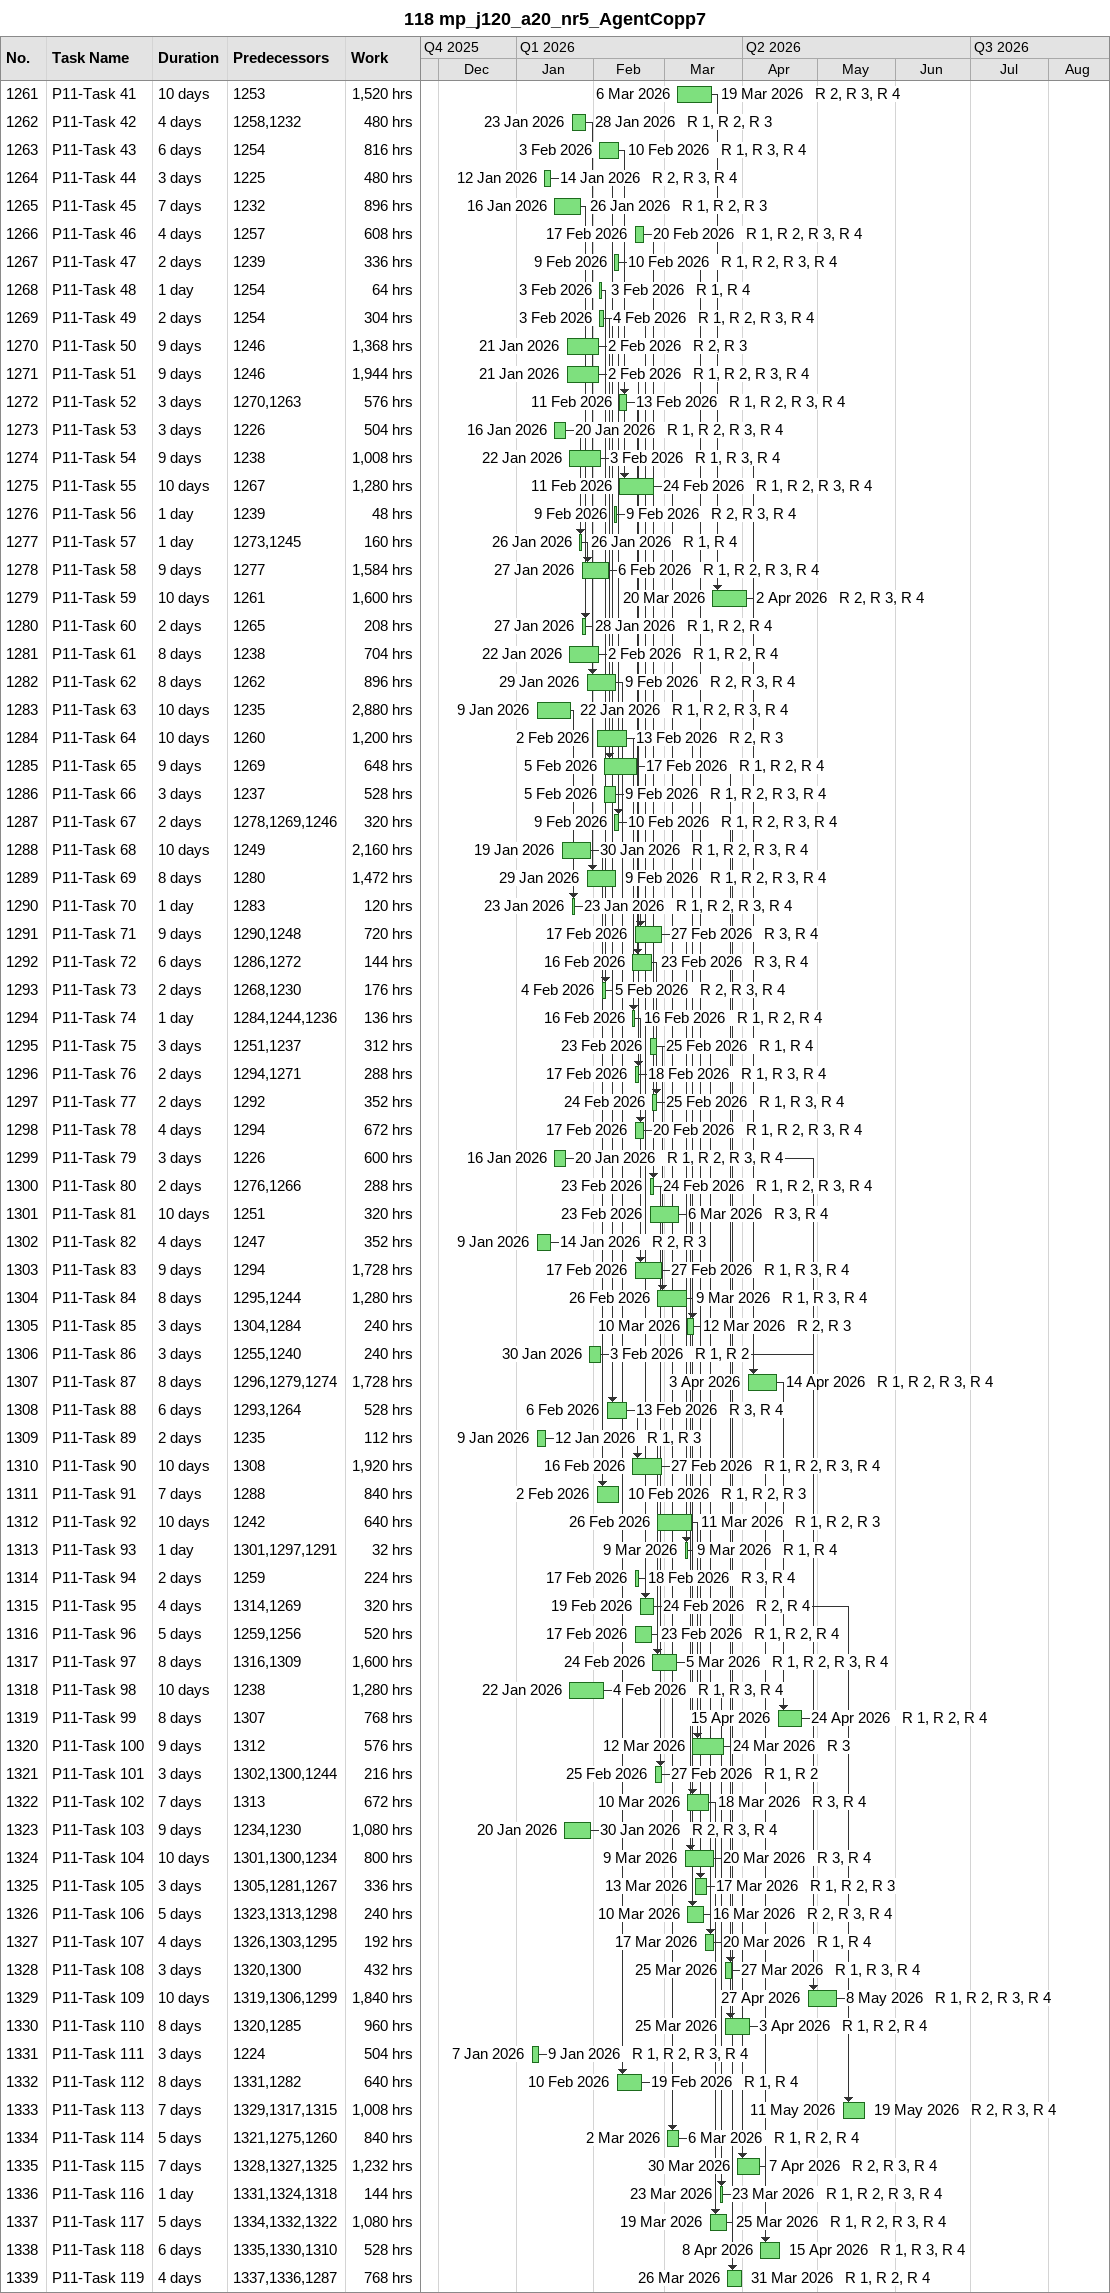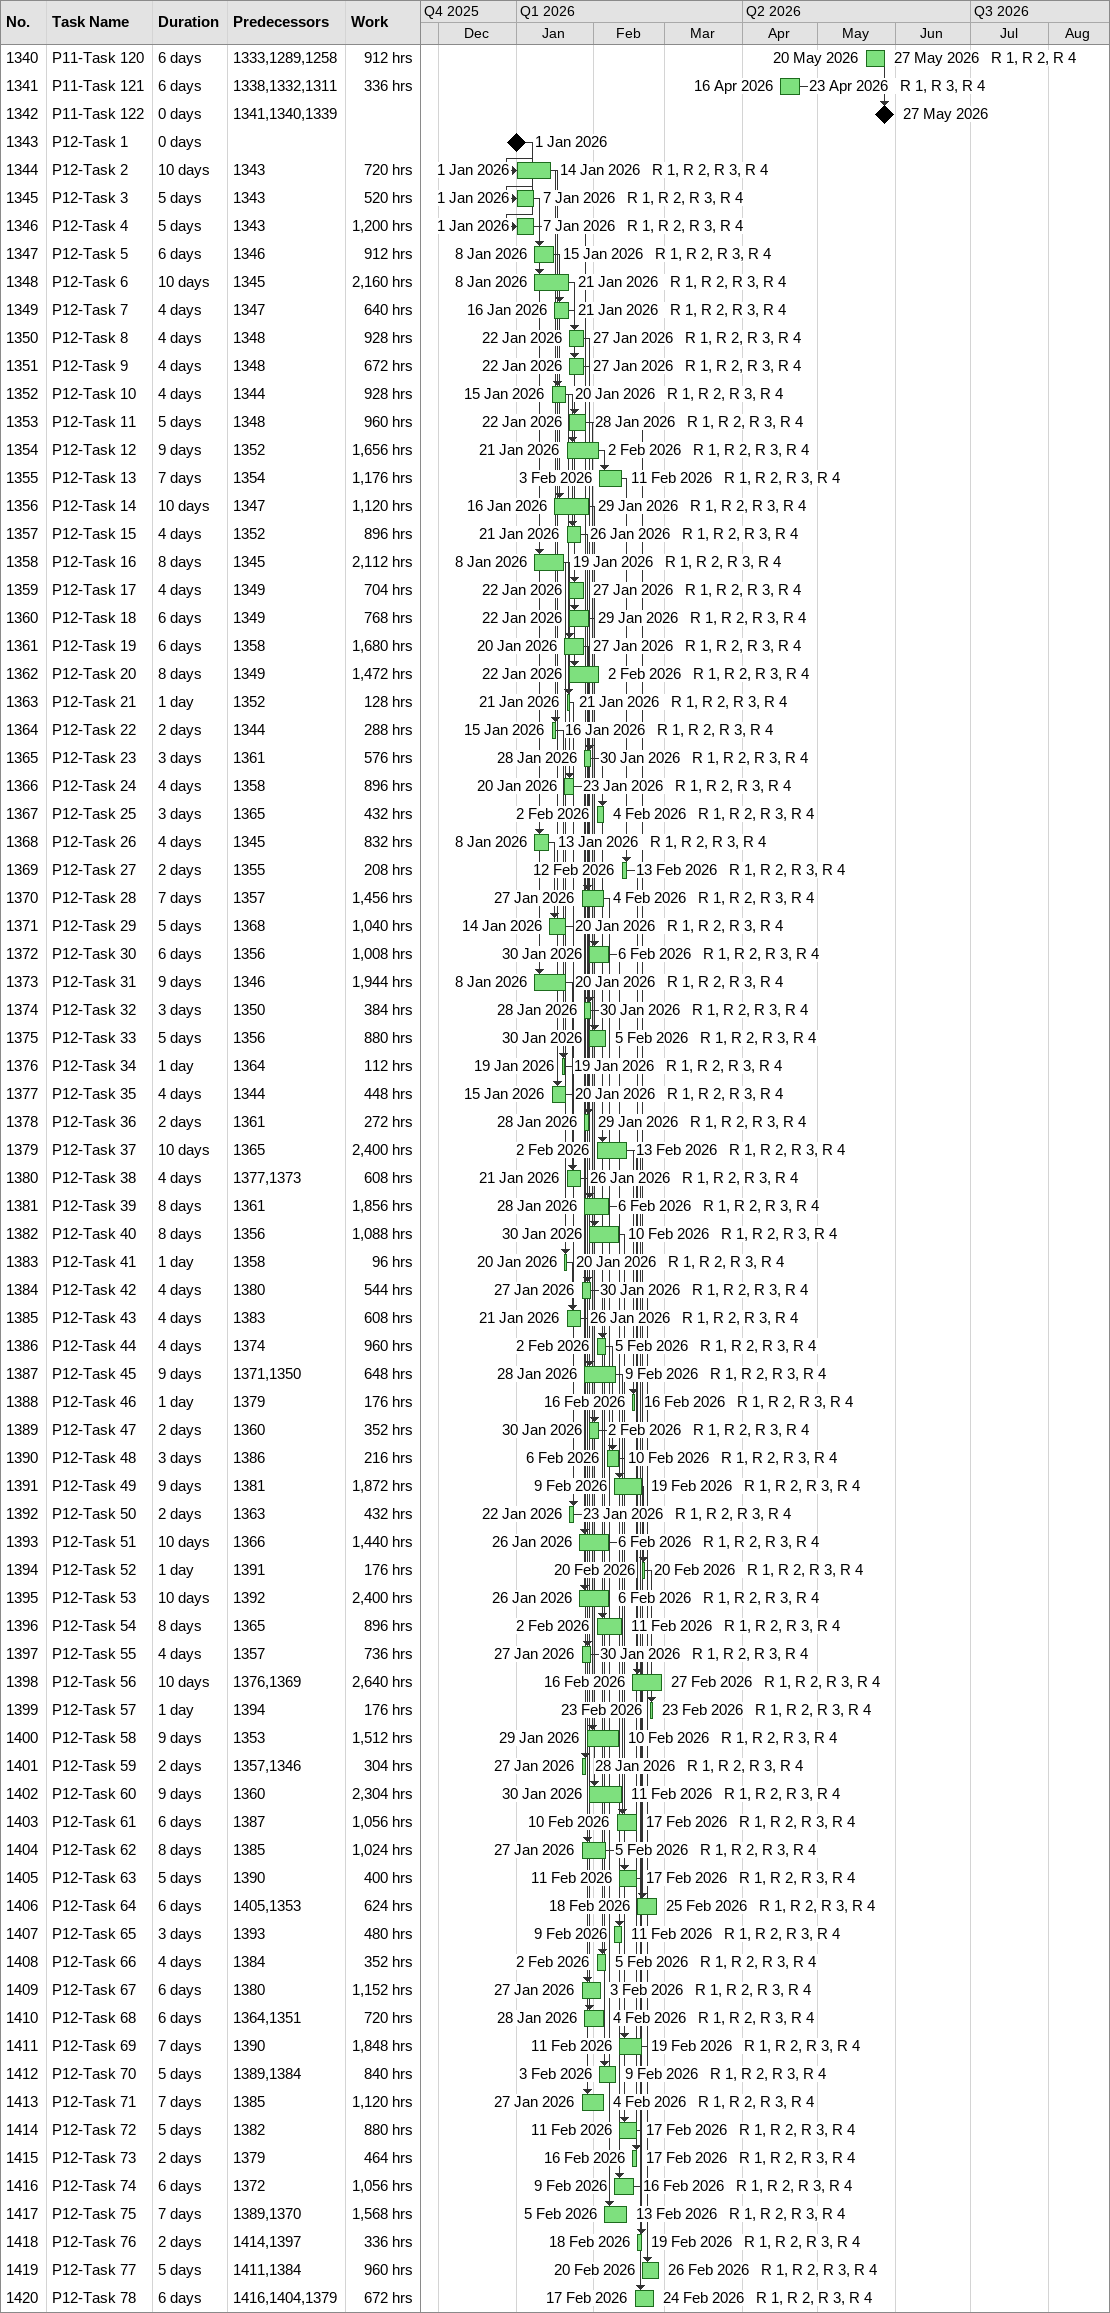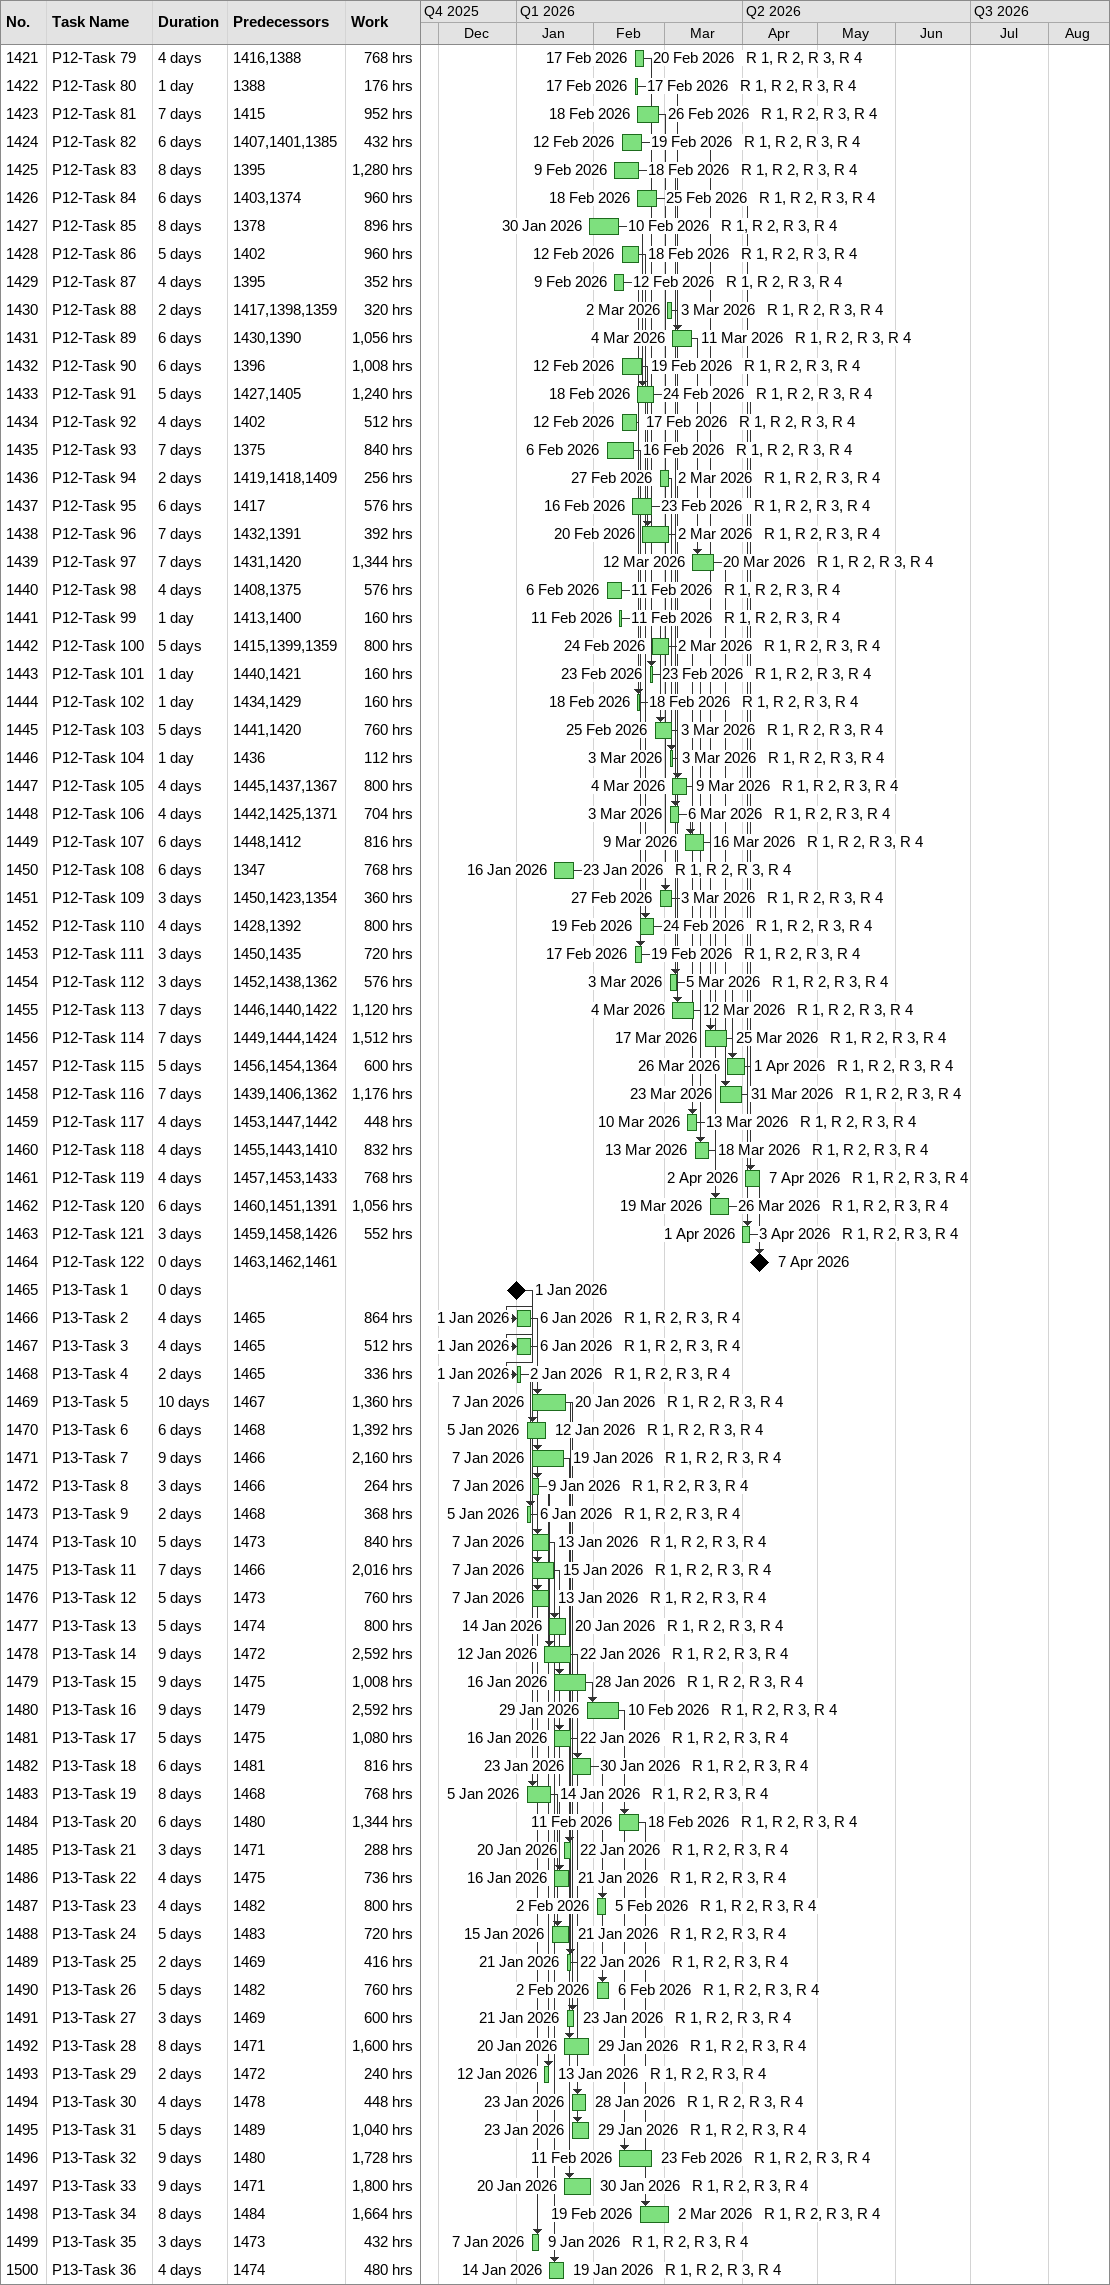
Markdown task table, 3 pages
118 mp_j120_a20_nr5_AgentCopp7

| ID | Task | Duration | Start | Finish | Predecessors | Resources | Work (h) |
|---|---|---|---|---|---|---|---|
| 1261 | P11-Task 41 | 10d | 2026-03-06 | 2026-03-19 | 1253 | R 2, R 3, R 4 | 1520 |
| 1262 | P11-Task 42 | 4d | 2026-01-23 | 2026-01-28 | 1258, 1232 | R 1, R 2, R 3 | 480 |
| 1263 | P11-Task 43 | 6d | 2026-02-03 | 2026-02-10 | 1254 | R 1, R 3, R 4 | 816 |
| 1264 | P11-Task 44 | 3d | 2026-01-12 | 2026-01-14 | 1225 | R 2, R 3, R 4 | 480 |
| 1265 | P11-Task 45 | 7d | 2026-01-16 | 2026-01-26 | 1232 | R 1, R 2, R 3 | 896 |
| 1266 | P11-Task 46 | 4d | 2026-02-17 | 2026-02-20 | 1257 | R 1, R 2, R 3, R 4 | 608 |
| 1267 | P11-Task 47 | 2d | 2026-02-09 | 2026-02-10 | 1239 | R 1, R 2, R 3, R 4 | 336 |
| 1268 | P11-Task 48 | 1d | 2026-02-03 | 2026-02-03 | 1254 | R 1, R 4 | 64 |
| 1269 | P11-Task 49 | 2d | 2026-02-03 | 2026-02-04 | 1254 | R 1, R 2, R 3, R 4 | 304 |
| 1270 | P11-Task 50 | 9d | 2026-01-21 | 2026-02-02 | 1246 | R 2, R 3 | 1368 |
| 1271 | P11-Task 51 | 9d | 2026-01-21 | 2026-02-02 | 1246 | R 1, R 2, R 3, R 4 | 1944 |
| 1272 | P11-Task 52 | 3d | 2026-02-11 | 2026-02-13 | 1270, 1263 | R 1, R 2, R 3, R 4 | 576 |
| 1273 | P11-Task 53 | 3d | 2026-01-16 | 2026-01-20 | 1226 | R 1, R 2, R 3, R 4 | 504 |
| 1274 | P11-Task 54 | 9d | 2026-01-22 | 2026-02-03 | 1238 | R 1, R 3, R 4 | 1008 |
| 1275 | P11-Task 55 | 10d | 2026-02-11 | 2026-02-24 | 1267 | R 1, R 2, R 3, R 4 | 1280 |
| 1276 | P11-Task 56 | 1d | 2026-02-09 | 2026-02-09 | 1239 | R 2, R 3, R 4 | 48 |
| 1277 | P11-Task 57 | 1d | 2026-01-26 | 2026-01-26 | 1273, 1245 | R 1, R 4 | 160 |
| 1278 | P11-Task 58 | 9d | 2026-01-27 | 2026-02-06 | 1277 | R 1, R 2, R 3, R 4 | 1584 |
| 1279 | P11-Task 59 | 10d | 2026-03-20 | 2026-04-02 | 1261 | R 2, R 3, R 4 | 1600 |
| 1280 | P11-Task 60 | 2d | 2026-01-27 | 2026-01-28 | 1265 | R 1, R 2, R 4 | 208 |
| 1281 | P11-Task 61 | 8d | 2026-01-22 | 2026-02-02 | 1238 | R 1, R 2, R 4 | 704 |
| 1282 | P11-Task 62 | 8d | 2026-01-29 | 2026-02-09 | 1262 | R 2, R 3, R 4 | 896 |
| 1283 | P11-Task 63 | 10d | 2026-01-09 | 2026-01-22 | 1235 | R 1, R 2, R 3, R 4 | 2880 |
| 1284 | P11-Task 64 | 10d | 2026-02-02 | 2026-02-13 | 1260 | R 2, R 3 | 1200 |
| 1285 | P11-Task 65 | 9d | 2026-02-05 | 2026-02-17 | 1269 | R 1, R 2, R 4 | 648 |
| 1286 | P11-Task 66 | 3d | 2026-02-05 | 2026-02-09 | 1237 | R 1, R 2, R 3, R 4 | 528 |
| 1287 | P11-Task 67 | 2d | 2026-02-09 | 2026-02-10 | 1278, 1269, 1246 | R 1, R 2, R 3, R 4 | 320 |
| 1288 | P11-Task 68 | 10d | 2026-01-19 | 2026-01-30 | 1249 | R 1, R 2, R 3, R 4 | 2160 |
| 1289 | P11-Task 69 | 8d | 2026-01-29 | 2026-02-09 | 1280 | R 1, R 2, R 3, R 4 | 1472 |
| 1290 | P11-Task 70 | 1d | 2026-01-23 | 2026-01-23 | 1283 | R 1, R 2, R 3, R 4 | 120 |
| 1291 | P11-Task 71 | 9d | 2026-02-17 | 2026-02-27 | 1290, 1248 | R 3, R 4 | 720 |
| 1292 | P11-Task 72 | 6d | 2026-02-16 | 2026-02-23 | 1286, 1272 | R 3, R 4 | 144 |
| 1293 | P11-Task 73 | 2d | 2026-02-04 | 2026-02-05 | 1268, 1230 | R 2, R 3, R 4 | 176 |
| 1294 | P11-Task 74 | 1d | 2026-02-16 | 2026-02-16 | 1284, 1244, 1236 | R 1, R 2, R 4 | 136 |
| 1295 | P11-Task 75 | 3d | 2026-02-23 | 2026-02-25 | 1251, 1237 | R 1, R 4 | 312 |
| 1296 | P11-Task 76 | 2d | 2026-02-17 | 2026-02-18 | 1294, 1271 | R 1, R 3, R 4 | 288 |
| 1297 | P11-Task 77 | 2d | 2026-02-24 | 2026-02-25 | 1292 | R 1, R 3, R 4 | 352 |
| 1298 | P11-Task 78 | 4d | 2026-02-17 | 2026-02-20 | 1294 | R 1, R 2, R 3, R 4 | 672 |
| 1299 | P11-Task 79 | 3d | 2026-01-16 | 2026-01-20 | 1226 | R 1, R 2, R 3, R 4 | 600 |
| 1300 | P11-Task 80 | 2d | 2026-02-23 | 2026-02-24 | 1276, 1266 | R 1, R 2, R 3, R 4 | 288 |
| 1301 | P11-Task 81 | 10d | 2026-02-23 | 2026-03-06 | 1251 | R 3, R 4 | 320 |
| 1302 | P11-Task 82 | 4d | 2026-01-09 | 2026-01-14 | 1247 | R 2, R 3 | 352 |
| 1303 | P11-Task 83 | 9d | 2026-02-17 | 2026-02-27 | 1294 | R 1, R 3, R 4 | 1728 |
| 1304 | P11-Task 84 | 8d | 2026-02-26 | 2026-03-09 | 1295, 1244 | R 1, R 3, R 4 | 1280 |
| 1305 | P11-Task 85 | 3d | 2026-03-10 | 2026-03-12 | 1304, 1284 | R 2, R 3 | 240 |
| 1306 | P11-Task 86 | 3d | 2026-01-30 | 2026-02-03 | 1255, 1240 | R 1, R 2 | 240 |
| 1307 | P11-Task 87 | 8d | 2026-04-03 | 2026-04-14 | 1296, 1279, 1274 | R 1, R 2, R 3, R 4 | 1728 |
| 1308 | P11-Task 88 | 6d | 2026-02-06 | 2026-02-13 | 1293, 1264 | R 3, R 4 | 528 |
| 1309 | P11-Task 89 | 2d | 2026-01-09 | 2026-01-12 | 1235 | R 1, R 3 | 112 |
| 1310 | P11-Task 90 | 10d | 2026-02-16 | 2026-02-27 | 1308 | R 1, R 2, R 3, R 4 | 1920 |
| 1311 | P11-Task 91 | 7d | 2026-02-02 | 2026-02-10 | 1288 | R 1, R 2, R 3 | 840 |
| 1312 | P11-Task 92 | 10d | 2026-02-26 | 2026-03-11 | 1242 | R 1, R 2, R 3 | 640 |
| 1313 | P11-Task 93 | 1d | 2026-03-09 | 2026-03-09 | 1301, 1297, 1291 | R 1, R 4 | 32 |
| 1314 | P11-Task 94 | 2d | 2026-02-17 | 2026-02-18 | 1259 | R 3, R 4 | 224 |
| 1315 | P11-Task 95 | 4d | 2026-02-19 | 2026-02-24 | 1314, 1269 | R 2, R 4 | 320 |
| 1316 | P11-Task 96 | 5d | 2026-02-17 | 2026-02-23 | 1259, 1256 | R 1, R 2, R 4 | 520 |
| 1317 | P11-Task 97 | 8d | 2026-02-24 | 2026-03-05 | 1316, 1309 | R 1, R 2, R 3, R 4 | 1600 |
| 1318 | P11-Task 98 | 10d | 2026-01-22 | 2026-02-04 | 1238 | R 1, R 3, R 4 | 1280 |
| 1319 | P11-Task 99 | 8d | 2026-04-15 | 2026-04-24 | 1307 | R 1, R 2, R 4 | 768 |
| 1320 | P11-Task 100 | 9d | 2026-03-12 | 2026-03-24 | 1312 | R 3 | 576 |
| 1321 | P11-Task 101 | 3d | 2026-02-25 | 2026-02-27 | 1302, 1300, 1244 | R 1, R 2 | 216 |
| 1322 | P11-Task 102 | 7d | 2026-03-10 | 2026-03-18 | 1313 | R 3, R 4 | 672 |
| 1323 | P11-Task 103 | 9d | 2026-01-20 | 2026-01-30 | 1234, 1230 | R 2, R 3, R 4 | 1080 |
| 1324 | P11-Task 104 | 10d | 2026-03-09 | 2026-03-20 | 1301, 1300, 1234 | R 3, R 4 | 800 |
| 1325 | P11-Task 105 | 3d | 2026-03-13 | 2026-03-17 | 1305, 1281, 1267 | R 1, R 2, R 3 | 336 |
| 1326 | P11-Task 106 | 5d | 2026-03-10 | 2026-03-16 | 1323, 1313, 1298 | R 2, R 3, R 4 | 240 |
| 1327 | P11-Task 107 | 4d | 2026-03-17 | 2026-03-20 | 1326, 1303, 1295 | R 1, R 4 | 192 |
| 1328 | P11-Task 108 | 3d | 2026-03-25 | 2026-03-27 | 1320, 1300 | R 1, R 3, R 4 | 432 |
| 1329 | P11-Task 109 | 10d | 2026-04-27 | 2026-05-08 | 1319, 1306, 1299 | R 1, R 2, R 3, R 4 | 1840 |
| 1330 | P11-Task 110 | 8d | 2026-03-25 | 2026-04-03 | 1320, 1285 | R 1, R 2, R 4 | 960 |
| 1331 | P11-Task 111 | 3d | 2026-01-07 | 2026-01-09 | 1224 | R 1, R 2, R 3, R 4 | 504 |
| 1332 | P11-Task 112 | 8d | 2026-02-10 | 2026-02-19 | 1331, 1282 | R 1, R 4 | 640 |
| 1333 | P11-Task 113 | 7d | 2026-05-11 | 2026-05-19 | 1329, 1317, 1315 | R 2, R 3, R 4 | 1008 |
| 1334 | P11-Task 114 | 5d | 2026-03-02 | 2026-03-06 | 1321, 1275, 1260 | R 1, R 2, R 4 | 840 |
| 1335 | P11-Task 115 | 7d | 2026-03-30 | 2026-04-07 | 1328, 1327, 1325 | R 2, R 3, R 4 | 1232 |
| 1336 | P11-Task 116 | 1d | 2026-03-23 | 2026-03-23 | 1331, 1324, 1318 | R 1, R 2, R 3, R 4 | 144 |
| 1337 | P11-Task 117 | 5d | 2026-03-19 | 2026-03-25 | 1334, 1332, 1322 | R 1, R 2, R 3, R 4 | 1080 |
| 1338 | P11-Task 118 | 6d | 2026-04-08 | 2026-04-15 | 1335, 1330, 1310 | R 1, R 3, R 4 | 528 |
| 1339 | P11-Task 119 | 4d | 2026-03-26 | 2026-03-31 | 1337, 1336, 1287 | R 1, R 2, R 4 | 768 |
| 1340 | P11-Task 120 | 6d | 2026-05-20 | 2026-05-27 | 1333, 1289, 1258 | R 1, R 2, R 4 | 912 |
| 1341 | P11-Task 121 | 6d | 2026-04-16 | 2026-04-23 | 1338, 1332, 1311 | R 1, R 3, R 4 | 336 |
| 1342 | P11-Task 122 | 0d | 2026-05-27 | 2026-05-27 | 1341, 1340, 1339 |  |  |
| 1343 | P12-Task 1 | 0d | 2026-01-01 | 2026-01-01 |  |  |  |
| 1344 | P12-Task 2 | 10d | 2026-01-01 | 2026-01-14 | 1343 | R 1, R 2, R 3, R 4 | 720 |
| 1345 | P12-Task 3 | 5d | 2026-01-01 | 2026-01-07 | 1343 | R 1, R 2, R 3, R 4 | 520 |
| 1346 | P12-Task 4 | 5d | 2026-01-01 | 2026-01-07 | 1343 | R 1, R 2, R 3, R 4 | 1200 |
| 1347 | P12-Task 5 | 6d | 2026-01-08 | 2026-01-15 | 1346 | R 1, R 2, R 3, R 4 | 912 |
| 1348 | P12-Task 6 | 10d | 2026-01-08 | 2026-01-21 | 1345 | R 1, R 2, R 3, R 4 | 2160 |
| 1349 | P12-Task 7 | 4d | 2026-01-16 | 2026-01-21 | 1347 | R 1, R 2, R 3, R 4 | 640 |
| 1350 | P12-Task 8 | 4d | 2026-01-22 | 2026-01-27 | 1348 | R 1, R 2, R 3, R 4 | 928 |
| 1351 | P12-Task 9 | 4d | 2026-01-22 | 2026-01-27 | 1348 | R 1, R 2, R 3, R 4 | 672 |
| 1352 | P12-Task 10 | 4d | 2026-01-15 | 2026-01-20 | 1344 | R 1, R 2, R 3, R 4 | 928 |
| 1353 | P12-Task 11 | 5d | 2026-01-22 | 2026-01-28 | 1348 | R 1, R 2, R 3, R 4 | 960 |
| 1354 | P12-Task 12 | 9d | 2026-01-21 | 2026-02-02 | 1352 | R 1, R 2, R 3, R 4 | 1656 |
| 1355 | P12-Task 13 | 7d | 2026-02-03 | 2026-02-11 | 1354 | R 1, R 2, R 3, R 4 | 1176 |
| 1356 | P12-Task 14 | 10d | 2026-01-16 | 2026-01-29 | 1347 | R 1, R 2, R 3, R 4 | 1120 |
| 1357 | P12-Task 15 | 4d | 2026-01-21 | 2026-01-26 | 1352 | R 1, R 2, R 3, R 4 | 896 |
| 1358 | P12-Task 16 | 8d | 2026-01-08 | 2026-01-19 | 1345 | R 1, R 2, R 3, R 4 | 2112 |
| 1359 | P12-Task 17 | 4d | 2026-01-22 | 2026-01-27 | 1349 | R 1, R 2, R 3, R 4 | 704 |
| 1360 | P12-Task 18 | 6d | 2026-01-22 | 2026-01-29 | 1349 | R 1, R 2, R 3, R 4 | 768 |
| 1361 | P12-Task 19 | 6d | 2026-01-20 | 2026-01-27 | 1358 | R 1, R 2, R 3, R 4 | 1680 |
| 1362 | P12-Task 20 | 8d | 2026-01-22 | 2026-02-02 | 1349 | R 1, R 2, R 3, R 4 | 1472 |
| 1363 | P12-Task 21 | 1d | 2026-01-21 | 2026-01-21 | 1352 | R 1, R 2, R 3, R 4 | 128 |
| 1364 | P12-Task 22 | 2d | 2026-01-15 | 2026-01-16 | 1344 | R 1, R 2, R 3, R 4 | 288 |
| 1365 | P12-Task 23 | 3d | 2026-01-28 | 2026-01-30 | 1361 | R 1, R 2, R 3, R 4 | 576 |
| 1366 | P12-Task 24 | 4d | 2026-01-20 | 2026-01-23 | 1358 | R 1, R 2, R 3, R 4 | 896 |
| 1367 | P12-Task 25 | 3d | 2026-02-02 | 2026-02-04 | 1365 | R 1, R 2, R 3, R 4 | 432 |
| 1368 | P12-Task 26 | 4d | 2026-01-08 | 2026-01-13 | 1345 | R 1, R 2, R 3, R 4 | 832 |
| 1369 | P12-Task 27 | 2d | 2026-02-12 | 2026-02-13 | 1355 | R 1, R 2, R 3, R 4 | 208 |
| 1370 | P12-Task 28 | 7d | 2026-01-27 | 2026-02-04 | 1357 | R 1, R 2, R 3, R 4 | 1456 |
| 1371 | P12-Task 29 | 5d | 2026-01-14 | 2026-01-20 | 1368 | R 1, R 2, R 3, R 4 | 1040 |
| 1372 | P12-Task 30 | 6d | 2026-01-30 | 2026-02-06 | 1356 | R 1, R 2, R 3, R 4 | 1008 |
| 1373 | P12-Task 31 | 9d | 2026-01-08 | 2026-01-20 | 1346 | R 1, R 2, R 3, R 4 | 1944 |
| 1374 | P12-Task 32 | 3d | 2026-01-28 | 2026-01-30 | 1350 | R 1, R 2, R 3, R 4 | 384 |
| 1375 | P12-Task 33 | 5d | 2026-01-30 | 2026-02-05 | 1356 | R 1, R 2, R 3, R 4 | 880 |
| 1376 | P12-Task 34 | 1d | 2026-01-19 | 2026-01-19 | 1364 | R 1, R 2, R 3, R 4 | 112 |
| 1377 | P12-Task 35 | 4d | 2026-01-15 | 2026-01-20 | 1344 | R 1, R 2, R 3, R 4 | 448 |
| 1378 | P12-Task 36 | 2d | 2026-01-28 | 2026-01-29 | 1361 | R 1, R 2, R 3, R 4 | 272 |
| 1379 | P12-Task 37 | 10d | 2026-02-02 | 2026-02-13 | 1365 | R 1, R 2, R 3, R 4 | 2400 |
| 1380 | P12-Task 38 | 4d | 2026-01-21 | 2026-01-26 | 1377, 1373 | R 1, R 2, R 3, R 4 | 608 |
| 1381 | P12-Task 39 | 8d | 2026-01-28 | 2026-02-06 | 1361 | R 1, R 2, R 3, R 4 | 1856 |
| 1382 | P12-Task 40 | 8d | 2026-01-30 | 2026-02-10 | 1356 | R 1, R 2, R 3, R 4 | 1088 |
| 1383 | P12-Task 41 | 1d | 2026-01-20 | 2026-01-20 | 1358 | R 1, R 2, R 3, R 4 | 96 |
| 1384 | P12-Task 42 | 4d | 2026-01-27 | 2026-01-30 | 1380 | R 1, R 2, R 3, R 4 | 544 |
| 1385 | P12-Task 43 | 4d | 2026-01-21 | 2026-01-26 | 1383 | R 1, R 2, R 3, R 4 | 608 |
| 1386 | P12-Task 44 | 4d | 2026-02-02 | 2026-02-05 | 1374 | R 1, R 2, R 3, R 4 | 960 |
| 1387 | P12-Task 45 | 9d | 2026-01-28 | 2026-02-09 | 1371, 1350 | R 1, R 2, R 3, R 4 | 648 |
| 1388 | P12-Task 46 | 1d | 2026-02-16 | 2026-02-16 | 1379 | R 1, R 2, R 3, R 4 | 176 |
| 1389 | P12-Task 47 | 2d | 2026-01-30 | 2026-02-02 | 1360 | R 1, R 2, R 3, R 4 | 352 |
| 1390 | P12-Task 48 | 3d | 2026-02-06 | 2026-02-10 | 1386 | R 1, R 2, R 3, R 4 | 216 |
| 1391 | P12-Task 49 | 9d | 2026-02-09 | 2026-02-19 | 1381 | R 1, R 2, R 3, R 4 | 1872 |
| 1392 | P12-Task 50 | 2d | 2026-01-22 | 2026-01-23 | 1363 | R 1, R 2, R 3, R 4 | 432 |
| 1393 | P12-Task 51 | 10d | 2026-01-26 | 2026-02-06 | 1366 | R 1, R 2, R 3, R 4 | 1440 |
| 1394 | P12-Task 52 | 1d | 2026-02-20 | 2026-02-20 | 1391 | R 1, R 2, R 3, R 4 | 176 |
| 1395 | P12-Task 53 | 10d | 2026-01-26 | 2026-02-06 | 1392 | R 1, R 2, R 3, R 4 | 2400 |
| 1396 | P12-Task 54 | 8d | 2026-02-02 | 2026-02-11 | 1365 | R 1, R 2, R 3, R 4 | 896 |
| 1397 | P12-Task 55 | 4d | 2026-01-27 | 2026-01-30 | 1357 | R 1, R 2, R 3, R 4 | 736 |
| 1398 | P12-Task 56 | 10d | 2026-02-16 | 2026-02-27 | 1376, 1369 | R 1, R 2, R 3, R 4 | 2640 |
| 1399 | P12-Task 57 | 1d | 2026-02-23 | 2026-02-23 | 1394 | R 1, R 2, R 3, R 4 | 176 |
| 1400 | P12-Task 58 | 9d | 2026-01-29 | 2026-02-10 | 1353 | R 1, R 2, R 3, R 4 | 1512 |
| 1401 | P12-Task 59 | 2d | 2026-01-27 | 2026-01-28 | 1357, 1346 | R 1, R 2, R 3, R 4 | 304 |
| 1402 | P12-Task 60 | 9d | 2026-01-30 | 2026-02-11 | 1360 | R 1, R 2, R 3, R 4 | 2304 |
| 1403 | P12-Task 61 | 6d | 2026-02-10 | 2026-02-17 | 1387 | R 1, R 2, R 3, R 4 | 1056 |
| 1404 | P12-Task 62 | 8d | 2026-01-27 | 2026-02-05 | 1385 | R 1, R 2, R 3, R 4 | 1024 |
| 1405 | P12-Task 63 | 5d | 2026-02-11 | 2026-02-17 | 1390 | R 1, R 2, R 3, R 4 | 400 |
| 1406 | P12-Task 64 | 6d | 2026-02-18 | 2026-02-25 | 1405, 1353 | R 1, R 2, R 3, R 4 | 624 |
| 1407 | P12-Task 65 | 3d | 2026-02-09 | 2026-02-11 | 1393 | R 1, R 2, R 3, R 4 | 480 |
| 1408 | P12-Task 66 | 4d | 2026-02-02 | 2026-02-05 | 1384 | R 1, R 2, R 3, R 4 | 352 |
| 1409 | P12-Task 67 | 6d | 2026-01-27 | 2026-02-03 | 1380 | R 1, R 2, R 3, R 4 | 1152 |
| 1410 | P12-Task 68 | 6d | 2026-01-28 | 2026-02-04 | 1364, 1351 | R 1, R 2, R 3, R 4 | 720 |
| 1411 | P12-Task 69 | 7d | 2026-02-11 | 2026-02-19 | 1390 | R 1, R 2, R 3, R 4 | 1848 |
| 1412 | P12-Task 70 | 5d | 2026-02-03 | 2026-02-09 | 1389, 1384 | R 1, R 2, R 3, R 4 | 840 |
| 1413 | P12-Task 71 | 7d | 2026-01-27 | 2026-02-04 | 1385 | R 1, R 2, R 3, R 4 | 1120 |
| 1414 | P12-Task 72 | 5d | 2026-02-11 | 2026-02-17 | 1382 | R 1, R 2, R 3, R 4 | 880 |
| 1415 | P12-Task 73 | 2d | 2026-02-16 | 2026-02-17 | 1379 | R 1, R 2, R 3, R 4 | 464 |
| 1416 | P12-Task 74 | 6d | 2026-02-09 | 2026-02-16 | 1372 | R 1, R 2, R 3, R 4 | 1056 |
| 1417 | P12-Task 75 | 7d | 2026-02-05 | 2026-02-13 | 1389, 1370 | R 1, R 2, R 3, R 4 | 1568 |
| 1418 | P12-Task 76 | 2d | 2026-02-18 | 2026-02-19 | 1414, 1397 | R 1, R 2, R 3, R 4 | 336 |
| 1419 | P12-Task 77 | 5d | 2026-02-20 | 2026-02-26 | 1411, 1384 | R 1, R 2, R 3, R 4 | 960 |
| 1420 | P12-Task 78 | 6d | 2026-02-17 | 2026-02-24 | 1416, 1404, 1379 | R 1, R 2, R 3, R 4 | 672 |
| 1421 | P12-Task 79 | 4d | 2026-02-17 | 2026-02-20 | 1416, 1388 | R 1, R 2, R 3, R 4 | 768 |
| 1422 | P12-Task 80 | 1d | 2026-02-17 | 2026-02-17 | 1388 | R 1, R 2, R 3, R 4 | 176 |
| 1423 | P12-Task 81 | 7d | 2026-02-18 | 2026-02-26 | 1415 | R 1, R 2, R 3, R 4 | 952 |
| 1424 | P12-Task 82 | 6d | 2026-02-12 | 2026-02-19 | 1407, 1401, 1385 | R 1, R 2, R 3, R 4 | 432 |
| 1425 | P12-Task 83 | 8d | 2026-02-09 | 2026-02-18 | 1395 | R 1, R 2, R 3, R 4 | 1280 |
| 1426 | P12-Task 84 | 6d | 2026-02-18 | 2026-02-25 | 1403, 1374 | R 1, R 2, R 3, R 4 | 960 |
| 1427 | P12-Task 85 | 8d | 2026-01-30 | 2026-02-10 | 1378 | R 1, R 2, R 3, R 4 | 896 |
| 1428 | P12-Task 86 | 5d | 2026-02-12 | 2026-02-18 | 1402 | R 1, R 2, R 3, R 4 | 960 |
| 1429 | P12-Task 87 | 4d | 2026-02-09 | 2026-02-12 | 1395 | R 1, R 2, R 3, R 4 | 352 |
| 1430 | P12-Task 88 | 2d | 2026-03-02 | 2026-03-03 | 1417, 1398, 1359 | R 1, R 2, R 3, R 4 | 320 |
| 1431 | P12-Task 89 | 6d | 2026-03-04 | 2026-03-11 | 1430, 1390 | R 1, R 2, R 3, R 4 | 1056 |
| 1432 | P12-Task 90 | 6d | 2026-02-12 | 2026-02-19 | 1396 | R 1, R 2, R 3, R 4 | 1008 |
| 1433 | P12-Task 91 | 5d | 2026-02-18 | 2026-02-24 | 1427, 1405 | R 1, R 2, R 3, R 4 | 1240 |
| 1434 | P12-Task 92 | 4d | 2026-02-12 | 2026-02-17 | 1402 | R 1, R 2, R 3, R 4 | 512 |
| 1435 | P12-Task 93 | 7d | 2026-02-06 | 2026-02-16 | 1375 | R 1, R 2, R 3, R 4 | 840 |
| 1436 | P12-Task 94 | 2d | 2026-02-27 | 2026-03-02 | 1419, 1418, 1409 | R 1, R 2, R 3, R 4 | 256 |
| 1437 | P12-Task 95 | 6d | 2026-02-16 | 2026-02-23 | 1417 | R 1, R 2, R 3, R 4 | 576 |
| 1438 | P12-Task 96 | 7d | 2026-02-20 | 2026-03-02 | 1432, 1391 | R 1, R 2, R 3, R 4 | 392 |
| 1439 | P12-Task 97 | 7d | 2026-03-12 | 2026-03-20 | 1431, 1420 | R 1, R 2, R 3, R 4 | 1344 |
| 1440 | P12-Task 98 | 4d | 2026-02-06 | 2026-02-11 | 1408, 1375 | R 1, R 2, R 3, R 4 | 576 |
| 1441 | P12-Task 99 | 1d | 2026-02-11 | 2026-02-11 | 1413, 1400 | R 1, R 2, R 3, R 4 | 160 |
| 1442 | P12-Task 100 | 5d | 2026-02-24 | 2026-03-02 | 1415, 1399, 1359 | R 1, R 2, R 3, R 4 | 800 |
| 1443 | P12-Task 101 | 1d | 2026-02-23 | 2026-02-23 | 1440, 1421 | R 1, R 2, R 3, R 4 | 160 |
| 1444 | P12-Task 102 | 1d | 2026-02-18 | 2026-02-18 | 1434, 1429 | R 1, R 2, R 3, R 4 | 160 |
| 1445 | P12-Task 103 | 5d | 2026-02-25 | 2026-03-03 | 1441, 1420 | R 1, R 2, R 3, R 4 | 760 |
| 1446 | P12-Task 104 | 1d | 2026-03-03 | 2026-03-03 | 1436 | R 1, R 2, R 3, R 4 | 112 |
| 1447 | P12-Task 105 | 4d | 2026-03-04 | 2026-03-09 | 1445, 1437, 1367 | R 1, R 2, R 3, R 4 | 800 |
| 1448 | P12-Task 106 | 4d | 2026-03-03 | 2026-03-06 | 1442, 1425, 1371 | R 1, R 2, R 3, R 4 | 704 |
| 1449 | P12-Task 107 | 6d | 2026-03-09 | 2026-03-16 | 1448, 1412 | R 1, R 2, R 3, R 4 | 816 |
| 1450 | P12-Task 108 | 6d | 2026-01-16 | 2026-01-23 | 1347 | R 1, R 2, R 3, R 4 | 768 |
| 1451 | P12-Task 109 | 3d | 2026-02-27 | 2026-03-03 | 1450, 1423, 1354 | R 1, R 2, R 3, R 4 | 360 |
| 1452 | P12-Task 110 | 4d | 2026-02-19 | 2026-02-24 | 1428, 1392 | R 1, R 2, R 3, R 4 | 800 |
| 1453 | P12-Task 111 | 3d | 2026-02-17 | 2026-02-19 | 1450, 1435 | R 1, R 2, R 3, R 4 | 720 |
| 1454 | P12-Task 112 | 3d | 2026-03-03 | 2026-03-05 | 1452, 1438, 1362 | R 1, R 2, R 3, R 4 | 576 |
| 1455 | P12-Task 113 | 7d | 2026-03-04 | 2026-03-12 | 1446, 1440, 1422 | R 1, R 2, R 3, R 4 | 1120 |
| 1456 | P12-Task 114 | 7d | 2026-03-17 | 2026-03-25 | 1449, 1444, 1424 | R 1, R 2, R 3, R 4 | 1512 |
| 1457 | P12-Task 115 | 5d | 2026-03-26 | 2026-04-01 | 1456, 1454, 1364 | R 1, R 2, R 3, R 4 | 600 |
| 1458 | P12-Task 116 | 7d | 2026-03-23 | 2026-03-31 | 1439, 1406, 1362 | R 1, R 2, R 3, R 4 | 1176 |
| 1459 | P12-Task 117 | 4d | 2026-03-10 | 2026-03-13 | 1453, 1447, 1442 | R 1, R 2, R 3, R 4 | 448 |
| 1460 | P12-Task 118 | 4d | 2026-03-13 | 2026-03-18 | 1455, 1443, 1410 | R 1, R 2, R 3, R 4 | 832 |
| 1461 | P12-Task 119 | 4d | 2026-04-02 | 2026-04-07 | 1457, 1453, 1433 | R 1, R 2, R 3, R 4 | 768 |
| 1462 | P12-Task 120 | 6d | 2026-03-19 | 2026-03-26 | 1460, 1451, 1391 | R 1, R 2, R 3, R 4 | 1056 |
| 1463 | P12-Task 121 | 3d | 2026-04-01 | 2026-04-03 | 1459, 1458, 1426 | R 1, R 2, R 3, R 4 | 552 |
| 1464 | P12-Task 122 | 0d | 2026-04-07 | 2026-04-07 | 1463, 1462, 1461 |  |  |
| 1465 | P13-Task 1 | 0d | 2026-01-01 | 2026-01-01 |  |  |  |
| 1466 | P13-Task 2 | 4d | 2026-01-01 | 2026-01-06 | 1465 | R 1, R 2, R 3, R 4 | 864 |
| 1467 | P13-Task 3 | 4d | 2026-01-01 | 2026-01-06 | 1465 | R 1, R 2, R 3, R 4 | 512 |
| 1468 | P13-Task 4 | 2d | 2026-01-01 | 2026-01-02 | 1465 | R 1, R 2, R 3, R 4 | 336 |
| 1469 | P13-Task 5 | 10d | 2026-01-07 | 2026-01-20 | 1467 | R 1, R 2, R 3, R 4 | 1360 |
| 1470 | P13-Task 6 | 6d | 2026-01-05 | 2026-01-12 | 1468 | R 1, R 2, R 3, R 4 | 1392 |
| 1471 | P13-Task 7 | 9d | 2026-01-07 | 2026-01-19 | 1466 | R 1, R 2, R 3, R 4 | 2160 |
| 1472 | P13-Task 8 | 3d | 2026-01-07 | 2026-01-09 | 1466 | R 1, R 2, R 3, R 4 | 264 |
| 1473 | P13-Task 9 | 2d | 2026-01-05 | 2026-01-06 | 1468 | R 1, R 2, R 3, R 4 | 368 |
| 1474 | P13-Task 10 | 5d | 2026-01-07 | 2026-01-13 | 1473 | R 1, R 2, R 3, R 4 | 840 |
| 1475 | P13-Task 11 | 7d | 2026-01-07 | 2026-01-15 | 1466 | R 1, R 2, R 3, R 4 | 2016 |
| 1476 | P13-Task 12 | 5d | 2026-01-07 | 2026-01-13 | 1473 | R 1, R 2, R 3, R 4 | 760 |
| 1477 | P13-Task 13 | 5d | 2026-01-14 | 2026-01-20 | 1474 | R 1, R 2, R 3, R 4 | 800 |
| 1478 | P13-Task 14 | 9d | 2026-01-12 | 2026-01-22 | 1472 | R 1, R 2, R 3, R 4 | 2592 |
| 1479 | P13-Task 15 | 9d | 2026-01-16 | 2026-01-28 | 1475 | R 1, R 2, R 3, R 4 | 1008 |
| 1480 | P13-Task 16 | 9d | 2026-01-29 | 2026-02-10 | 1479 | R 1, R 2, R 3, R 4 | 2592 |
| 1481 | P13-Task 17 | 5d | 2026-01-16 | 2026-01-22 | 1475 | R 1, R 2, R 3, R 4 | 1080 |
| 1482 | P13-Task 18 | 6d | 2026-01-23 | 2026-01-30 | 1481 | R 1, R 2, R 3, R 4 | 816 |
| 1483 | P13-Task 19 | 8d | 2026-01-05 | 2026-01-14 | 1468 | R 1, R 2, R 3, R 4 | 768 |
| 1484 | P13-Task 20 | 6d | 2026-02-11 | 2026-02-18 | 1480 | R 1, R 2, R 3, R 4 | 1344 |
| 1485 | P13-Task 21 | 3d | 2026-01-20 | 2026-01-22 | 1471 | R 1, R 2, R 3, R 4 | 288 |
| 1486 | P13-Task 22 | 4d | 2026-01-16 | 2026-01-21 | 1475 | R 1, R 2, R 3, R 4 | 736 |
| 1487 | P13-Task 23 | 4d | 2026-02-02 | 2026-02-05 | 1482 | R 1, R 2, R 3, R 4 | 800 |
| 1488 | P13-Task 24 | 5d | 2026-01-15 | 2026-01-21 | 1483 | R 1, R 2, R 3, R 4 | 720 |
| 1489 | P13-Task 25 | 2d | 2026-01-21 | 2026-01-22 | 1469 | R 1, R 2, R 3, R 4 | 416 |
| 1490 | P13-Task 26 | 5d | 2026-02-02 | 2026-02-06 | 1482 | R 1, R 2, R 3, R 4 | 760 |
| 1491 | P13-Task 27 | 3d | 2026-01-21 | 2026-01-23 | 1469 | R 1, R 2, R 3, R 4 | 600 |
| 1492 | P13-Task 28 | 8d | 2026-01-20 | 2026-01-29 | 1471 | R 1, R 2, R 3, R 4 | 1600 |
| 1493 | P13-Task 29 | 2d | 2026-01-12 | 2026-01-13 | 1472 | R 1, R 2, R 3, R 4 | 240 |
| 1494 | P13-Task 30 | 4d | 2026-01-23 | 2026-01-28 | 1478 | R 1, R 2, R 3, R 4 | 448 |
| 1495 | P13-Task 31 | 5d | 2026-01-23 | 2026-01-29 | 1489 | R 1, R 2, R 3, R 4 | 1040 |
| 1496 | P13-Task 32 | 9d | 2026-02-11 | 2026-02-23 | 1480 | R 1, R 2, R 3, R 4 | 1728 |
| 1497 | P13-Task 33 | 9d | 2026-01-20 | 2026-01-30 | 1471 | R 1, R 2, R 3, R 4 | 1800 |
| 1498 | P13-Task 34 | 8d | 2026-02-19 | 2026-03-02 | 1484 | R 1, R 2, R 3, R 4 | 1664 |
| 1499 | P13-Task 35 | 3d | 2026-01-07 | 2026-01-09 | 1473 | R 1, R 2, R 3, R 4 | 432 |
| 1500 | P13-Task 36 | 4d | 2026-01-14 | 2026-01-19 | 1474 | R 1, R 2, R 3, R 4 | 480 |
